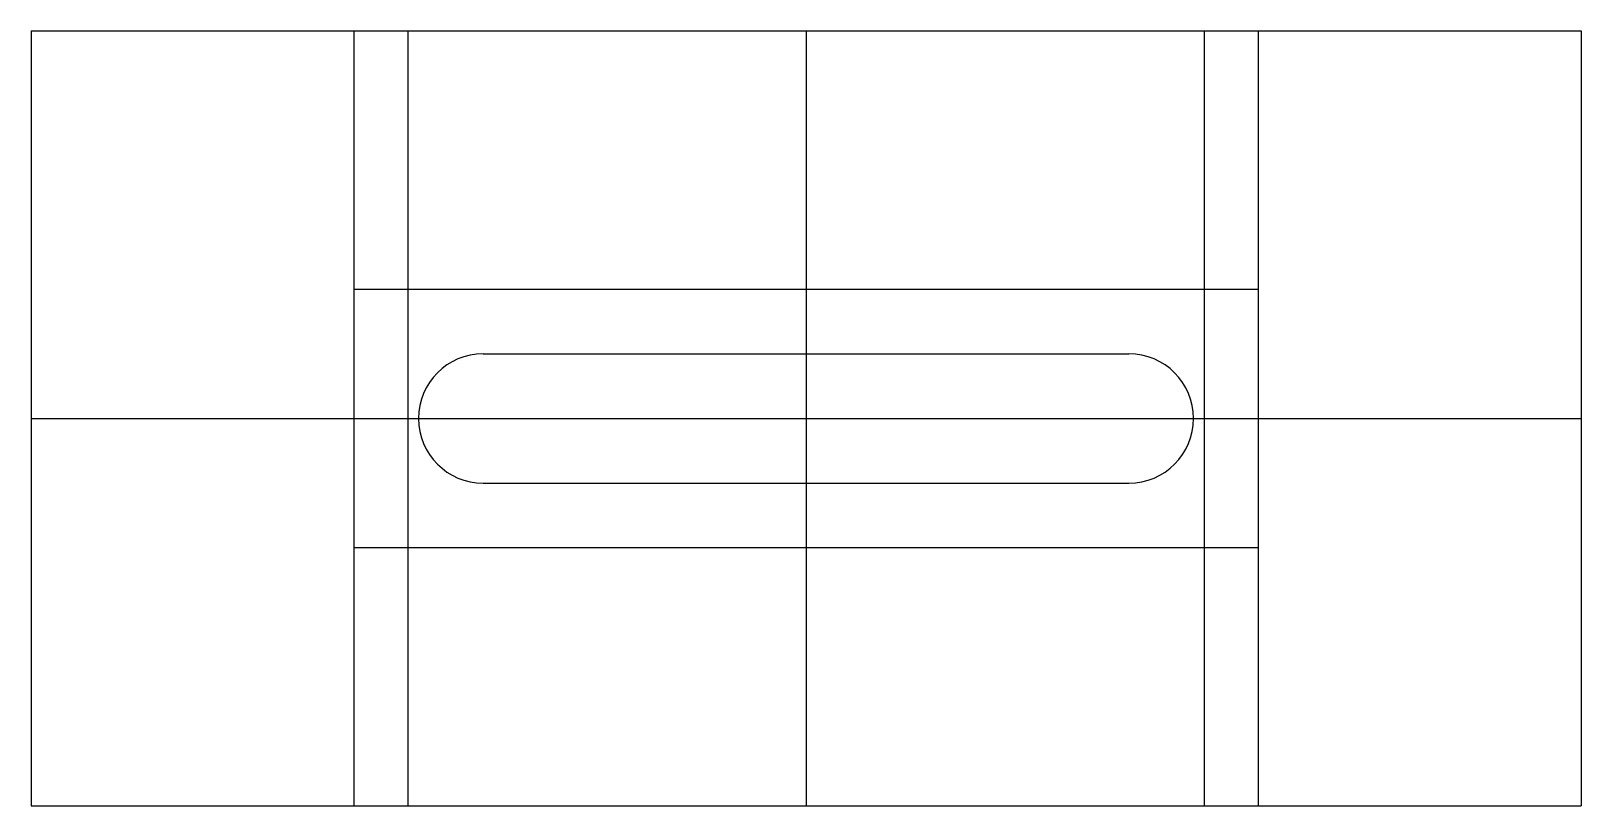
# Model space of a CAD drawing. Header units: millimetres. Extents: x -1249 to 5951, y -11626 to -8026.
import ezdxf

# ---------------------------------------------------------------- set-up
doc = ezdxf.new("R2010")
doc.units = ezdxf.units.MM

msp = doc.modelspace()

# ---------------------------------------------------------------- linework, layer by layer
for p, q in [((-1249.1, -8026.2), (5950.9, -8026.2)), ((-1249.1, -8026.2), (-1249.1, -11626.2)), ((250.9, -8026.2), (250.9, -11626.2)), ((500.9, -8026.2), (500.9, -11626.2)), ((2350.9, -8026.2), (2350.9, -11626.2)), ((4200.9, -8026.2), (4200.9, -11626.2)), ((4450.9, -8026.2), (4450.9, -11626.2)), ((5950.9, -8026.2), (5950.9, -11626.2)), ((250.9, -9226.2), (4450.9, -9226.2)), ((250.9, -9226.2), (250.9, -10426.2)), ((4450.9, -9226.2), (4450.9, -10426.2)), ((850.9, -9526.2), (3850.9, -9526.2)), ((-1249.1, -9826.2), (5950.9, -9826.2)), ((850.9, -10126.2), (3850.9, -10126.2)), ((250.9, -10426.2), (4450.9, -10426.2)), ((-1249.1, -11626.2), (5950.9, -11626.2))]:
    msp.add_line(p, q)
for centre, start, end in [((850.9, -9826.2), 90, 270), ((3850.9, -9826.2), 270, 90)]:
    msp.add_arc(centre, 300, start, end)

doc.saveas('drawing.dxf')
